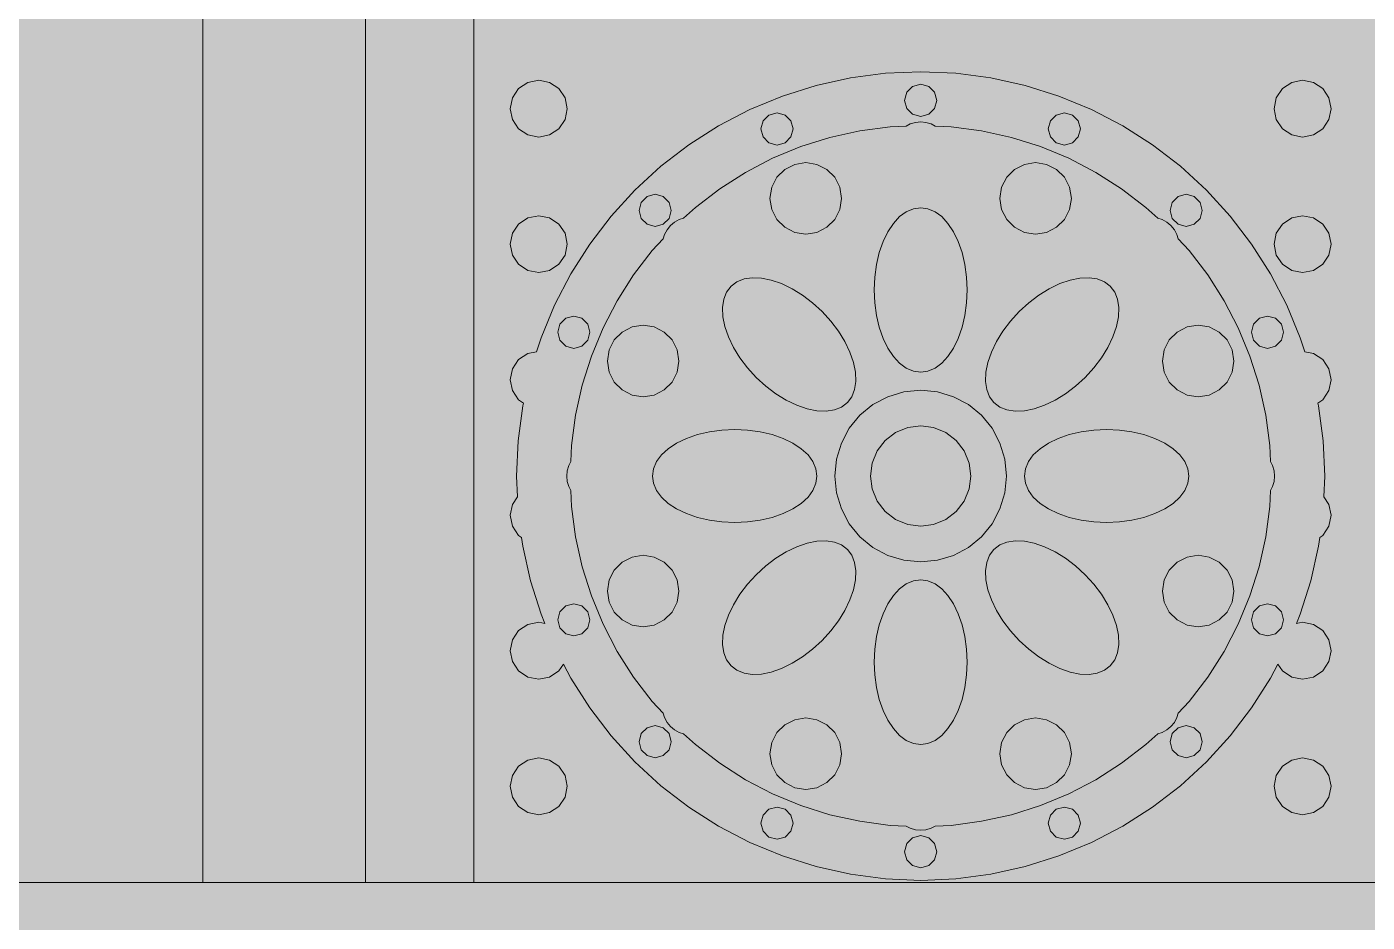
# Model space of a CAD drawing. Header units: millimetres. Extents: x -2412 to 16214, y -1176 to 12015.
# Drawn here: x 8695 to 9450, y 4451 to 4955 of the extents above; entities that cross this region are included whole.
import ezdxf

# ---------------------------------------------------------------- set-up
doc = ezdxf.new("R2010")
doc.units = ezdxf.units.MM
for name, color, linetype, lineweight, true_color in [('00_WHITE_BACKGROUND', 7, 'Continuous', 18, 0xffffff), ('01_STRUCTURE', 7, 'Continuous', 18, 0x000000), ('03_FRAMES_DOORS', 7, 'Continuous', 18, 0x000000), ('06_ORNAMENT', 7, 'Continuous', 18, 0x000000)]:
    doc.layers.add(name, color=color, linetype=linetype, lineweight=lineweight, true_color=true_color)

msp = doc.modelspace()

# ---------------------------------------------------------------- linework, layer by layer
at = {"layer": '00_WHITE_BACKGROUND', "lineweight": 18, "true_color": 0xffffff}
msp.add_solid([(-2412.2137, -1175.5725), (16213.7405, -1175.5725), (-2412.2137, 12015.2672), (16213.7405, 12015.2672)], dxfattribs=at)
at = {"layer": '01_STRUCTURE', "color": 7, "lineweight": 18, "true_color": 0x000000}
msp.add_lwpolyline([(8671.7557, 3618.3206), (8687.0229, 3618.3206), (8687.0229, 4473.2824), (8793.8931, 4473.2824)], dxfattribs=at)
at = {"layer": '03_FRAMES_DOORS', "color": 7, "lineweight": 18, "true_color": 0x000000}
for points in [[(8885.4962, 4473.2824), (8793.8931, 4473.2824), (8793.8931, 5358.7786), (8796.4427, 5382.3511), (8803.8473, 5405.0076)], [(8988.626, 5305.8473), (8976.1679, 5290.6412), (8971.3893, 5283.084), (8970.4733, 5281.6489), (8963.6336, 5270.8244), (8954.3359, 5250.1374), (8948.5496, 5228.5649), (8946.5649, 5206.1069), (8946.5649, 4473.2824)], [(8885.4962, 5267.1756), (8885.4962, 4473.2824)], [(8885.4962, 4473.2824), (8946.5649, 4473.2824)], [(8946.5649, 4473.2824), (9465.6489, 4473.2824)]]:
    msp.add_lwpolyline(points, dxfattribs=at)
at = {"layer": '06_ORNAMENT', "color": 7, "lineweight": 18, "true_color": 0x000000}
for points in [[(8967.1756, 4756.5344), (8968.3969, 4750.4122), (8971.8779, 4745.2061), (8974.5496, 4743.4046), (8974.2137, 4741.8321), (8971.6183, 4722.1374), (8970.7481, 4702.2901), (8971.2519, 4690.626), (8968.3969, 4686.3359), (8967.1756, 4680.1985), (8968.3969, 4674.0763), (8971.8779, 4668.8702), (8973.542, 4667.7405), (8974.2137, 4662.7481), (8978.5038, 4643.3435), (8984.4885, 4624.3969), (8986.626, 4619.2214), (8983.2061, 4619.8931), (8977.0687, 4618.6718), (8971.8779, 4615.2061), (8968.3969, 4610), (8967.1756, 4603.8626), (8968.3969, 4597.7405), (8971.8779, 4592.5344), (8977.0687, 4589.0534), (8983.2061, 4587.8321), (8989.3435, 4589.0534), (8994.5344, 4592.5344), (8997.1145, 4596.3817), (9001.2519, 4588.4275), (9011.9389, 4571.6794), (9024.0305, 4555.9084), (9037.4504, 4541.2672), (9052.0916, 4527.8473), (9067.8626, 4515.7557), (9084.6107, 4505.0687), (9102.229, 4495.9084), (9120.5802, 4488.3053), (9139.5267, 4482.3206), (9158.9313, 4478.0305), (9178.626, 4475.4351), (9198.4733, 4474.5649), (9218.3206, 4475.4351), (9238.0153, 4478.0305), (9257.4198, 4482.3206), (9276.3664, 4488.3053), (9294.7176, 4495.9084), (9312.3359, 4505.0687), (9329.084, 4515.7557), (9344.855, 4527.8473), (9359.4962, 4541.2672), (9372.916, 4555.9084), (9385.0076, 4571.6794), (9395.6947, 4588.4275), (9399.8321, 4596.3817), (9402.4122, 4592.5344), (9407.6031, 4589.0534), (9413.7405, 4587.8321), (9419.8779, 4589.0534), (9425.0687, 4592.5344), (9428.5496, 4597.7405), (9429.771, 4603.8626), (9428.5496, 4610), (9425.0687, 4615.2061), (9419.8779, 4618.6718), (9413.7405, 4619.8931), (9410.3206, 4619.2214), (9412.458, 4624.3969), (9418.4427, 4643.3435), (9422.7328, 4662.7481), (9423.4046, 4667.7405), (9425.0687, 4668.8702), (9428.5496, 4674.0763), (9429.771, 4680.1985), (9428.5496, 4686.3359), (9425.6947, 4690.626), (9426.1985, 4702.2901), (9425.3282, 4722.1374), (9422.7328, 4741.8321), (9422.3969, 4743.4046), (9425.0687, 4745.2061), (9428.5496, 4750.4122), (9429.771, 4756.5344), (9428.5496, 4762.6718), (9425.0687, 4767.8779), (9419.8779, 4771.3435), (9414.9313, 4772.3359), (9412.458, 4780.1832), (9404.855, 4798.5344), (9395.6947, 4816.1527), (9385.0076, 4832.9008), (9372.916, 4848.6718), (9359.4962, 4863.313), (9344.855, 4876.7328), (9329.084, 4888.8244), (9312.3359, 4899.5115), (9294.7176, 4908.6718), (9276.3664, 4916.2748), (9257.4198, 4922.2595), (9238.0153, 4926.5496), (9218.3206, 4929.145), (9198.4733, 4930.0153), (9178.626, 4929.145), (9158.9313, 4926.5496), (9139.5267, 4922.2595), (9120.5802, 4916.2748), (9102.229, 4908.6718), (9084.6107, 4899.5115), (9067.8626, 4888.8244), (9052.0916, 4876.7328), (9037.4504, 4863.313), (9024.0305, 4848.6718), (9011.9389, 4832.9008), (9001.2519, 4816.1527), (8992.0916, 4798.5344), (8984.4885, 4780.1832), (8982.0153, 4772.3359), (8977.0687, 4771.3435), (8971.8779, 4767.8779), (8968.3969, 4762.6718)], [(8967.1756, 4909.2061), (8968.3969, 4903.084), (8971.8779, 4897.8779), (8977.0687, 4894.3969), (8983.2061, 4893.1756), (8989.3435, 4894.3969), (8994.5344, 4897.8779), (8998.0153, 4903.084), (8999.2366, 4909.2061), (8998.0153, 4915.3435), (8994.5344, 4920.5496), (8989.3435, 4924.0153), (8983.2061, 4925.2366), (8977.0687, 4924.0153), (8971.8779, 4920.5496), (8968.3969, 4915.3435)], [(9189.4046, 4913.8931), (9190.626, 4909.3588), (9193.9389, 4906.0458), (9198.4733, 4904.8244), (9203.0076, 4906.0458), (9206.3206, 4909.3588), (9207.542, 4913.8931), (9206.3206, 4918.4275), (9203.0076, 4921.7405), (9198.4733, 4922.9618), (9193.9389, 4921.7405), (9190.626, 4918.4275)], [(9397.7099, 4909.2061), (9398.9313, 4903.084), (9402.4122, 4897.8779), (9407.6031, 4894.3969), (9413.7405, 4893.1756), (9419.8779, 4894.3969), (9425.0687, 4897.8779), (9428.5496, 4903.084), (9429.771, 4909.2061), (9428.5496, 4915.3435), (9425.0687, 4920.5496), (9419.8779, 4924.0153), (9413.7405, 4925.2366), (9407.6031, 4924.0153), (9402.4122, 4920.5496), (9398.9313, 4915.3435)], [(9108.4275, 4897.7863), (9109.6489, 4893.2519), (9112.9618, 4889.9389), (9117.4962, 4888.7176), (9122.0305, 4889.9389), (9125.3435, 4893.2519), (9126.5649, 4897.7863), (9125.3435, 4902.3206), (9122.0305, 4905.6336), (9117.4962, 4906.855), (9112.9618, 4905.6336), (9109.6489, 4902.3206)], [(9270.3817, 4897.7863), (9271.6031, 4893.2519), (9274.916, 4889.9389), (9279.4504, 4888.7176), (9283.9847, 4889.9389), (9287.2977, 4893.2519), (9288.5191, 4897.7863), (9287.2977, 4902.3206), (9283.9847, 4905.6336), (9279.4504, 4906.855), (9274.916, 4905.6336), (9271.6031, 4902.3206)], [(8998.9618, 4702.2901), (8999.2672, 4699.2977), (9000.1527, 4696.3664), (9001.3282, 4694.1069), (9001.7252, 4685.084), (9003.9847, 4668), (9007.7099, 4651.1756), (9012.8855, 4634.7481), (9019.4809, 4618.8244), (9027.4351, 4603.542), (9036.687, 4589.0076), (9047.1756, 4575.3435), (9053.2824, 4568.687), (9054.0458, 4566.229), (9055.4962, 4563.542), (9057.4046, 4561.2214), (9059.7252, 4559.313), (9062.4122, 4557.8626), (9064.8702, 4557.0992), (9071.5267, 4550.9924), (9085.1908, 4540.5038), (9099.7252, 4531.2519), (9115.0076, 4523.2977), (9130.9313, 4516.7023), (9147.3588, 4511.5267), (9164.1832, 4507.8015), (9181.2672, 4505.542), (9190.2901, 4505.145), (9192.5496, 4503.9695), (9195.4809, 4503.0687), (9198.4733, 4502.7786), (9201.4656, 4503.0687), (9204.3969, 4503.9695), (9206.6565, 4505.145), (9215.6794, 4505.542), (9232.7634, 4507.8015), (9249.5878, 4511.5267), (9266.0153, 4516.7023), (9281.9389, 4523.2977), (9297.2214, 4531.2519), (9311.7557, 4540.5038), (9325.4198, 4550.9924), (9332.0763, 4557.0992), (9334.5344, 4557.8626), (9337.2214, 4559.313), (9339.542, 4561.2214), (9341.4504, 4563.542), (9342.9008, 4566.229), (9343.6641, 4568.687), (9349.771, 4575.3435), (9360.2595, 4589.0076), (9369.5115, 4603.542), (9377.4656, 4618.8244), (9384.0611, 4634.7481), (9389.2366, 4651.1756), (9392.9618, 4668), (9395.2214, 4685.084), (9395.6183, 4694.1069), (9396.7939, 4696.3664), (9397.6947, 4699.2977), (9397.9847, 4702.2901), (9397.6947, 4705.2824), (9396.7939, 4708.2137), (9395.6183, 4710.4733), (9395.2214, 4719.4962), (9392.9618, 4736.5802), (9389.2366, 4753.4046), (9384.0611, 4769.8321), (9377.4656, 4785.7557), (9369.5115, 4801.0382), (9360.2595, 4815.5725), (9349.771, 4829.2366), (9343.6641, 4835.8931), (9342.9008, 4838.3511), (9341.4504, 4841.0382), (9339.542, 4843.3588), (9337.2214, 4845.2672), (9334.5344, 4846.7176), (9332.0763, 4847.4809), (9325.4198, 4853.5878), (9311.7557, 4864.0763), (9297.2214, 4873.3282), (9281.9389, 4881.2824), (9266.0153, 4887.8779), (9249.5878, 4893.0534), (9232.7634, 4896.7786), (9215.6794, 4899.0382), (9206.6565, 4899.4351), (9204.3969, 4900.6107), (9201.4656, 4901.4962), (9198.4733, 4901.8015), (9195.4809, 4901.4962), (9192.5496, 4900.6107), (9190.2901, 4899.4351), (9181.2672, 4899.0382), (9164.1832, 4896.7786), (9147.3588, 4893.0534), (9130.9313, 4887.8779), (9115.0076, 4881.2824), (9099.7252, 4873.3282), (9085.1908, 4864.0763), (9071.5267, 4853.5878), (9064.8702, 4847.4809), (9062.4122, 4846.7176), (9059.7252, 4845.2672), (9057.4046, 4843.3588), (9055.4962, 4841.0382), (9054.0458, 4838.3511), (9053.2824, 4835.8931), (9047.1756, 4829.2366), (9036.687, 4815.5725), (9027.4351, 4801.0382), (9019.4809, 4785.7557), (9012.8855, 4769.8321), (9007.7099, 4753.4046), (9003.9847, 4736.5802), (9001.7252, 4719.4962), (9001.3282, 4710.4733), (9000.1527, 4708.2137), (8999.2672, 4705.2824)], [(9113.542, 4858.687), (9114.5191, 4852.458), (9117.3893, 4846.8397), (9121.8473, 4842.3817), (9127.4656, 4839.5267), (9133.6947, 4838.5344), (9139.9237, 4839.5267), (9145.542, 4842.3817), (9150, 4846.8397), (9152.855, 4852.458), (9153.8473, 4858.687), (9152.855, 4864.916), (9150, 4870.5344), (9145.542, 4874.9924), (9139.9237, 4877.8473), (9133.6947, 4878.8397), (9127.4656, 4877.8473), (9121.8473, 4874.9924), (9117.3893, 4870.5344), (9114.5191, 4864.916)], [(9243.0992, 4858.687), (9244.0916, 4852.458), (9246.9466, 4846.8397), (9251.4046, 4842.3817), (9257.0229, 4839.5267), (9263.2519, 4838.5344), (9269.4809, 4839.5267), (9275.0992, 4842.3817), (9279.5573, 4846.8397), (9282.4275, 4852.458), (9283.4046, 4858.687), (9282.4275, 4864.916), (9279.5573, 4870.5344), (9275.0992, 4874.9924), (9269.4809, 4877.8473), (9263.2519, 4878.8397), (9257.0229, 4877.8473), (9251.4046, 4874.9924), (9246.9466, 4870.5344), (9244.0916, 4864.916)], [(9039.7863, 4851.9084), (9040.9924, 4847.374), (9044.3206, 4844.0611), (9048.855, 4842.8397), (9053.3893, 4844.0611), (9056.7023, 4847.374), (9057.9237, 4851.9084), (9056.7023, 4856.4427), (9053.3893, 4859.771), (9048.855, 4860.9771), (9044.3206, 4859.771), (9040.9924, 4856.4427)], [(9339.0382, 4851.9084), (9340.2443, 4847.374), (9343.5725, 4844.0611), (9348.1069, 4842.8397), (9352.6412, 4844.0611), (9355.9542, 4847.374), (9357.1756, 4851.9084), (9355.9542, 4856.4427), (9352.6412, 4859.771), (9348.1069, 4860.9771), (9343.5725, 4859.771), (9340.2443, 4856.4427)], [(9172.2748, 4807.084), (9172.5954, 4799.8321), (9173.5573, 4792.7634), (9175.1298, 4786.0458), (9177.2824, 4779.8321), (9179.9542, 4774.3053), (9183.0687, 4769.5878), (9186.5802, 4765.7863), (9190.3817, 4763.0076), (9194.3817, 4761.2977), (9198.4733, 4760.7328), (9202.5649, 4761.2977), (9206.5649, 4763.0076), (9210.3664, 4765.7863), (9213.8779, 4769.5878), (9216.9924, 4774.3053), (9219.6641, 4779.8321), (9221.8168, 4786.0458), (9223.3893, 4792.7634), (9224.3511, 4799.8321), (9224.6718, 4807.084), (9224.3511, 4814.3359), (9223.3893, 4821.4046), (9221.8168, 4828.1221), (9219.6641, 4834.3359), (9216.9924, 4839.8626), (9213.8779, 4844.5802), (9210.3664, 4848.3817), (9206.5649, 4851.1603), (9202.5649, 4852.8702), (9198.4733, 4853.4351), (9194.3817, 4852.8702), (9190.3817, 4851.1603), (9186.5802, 4848.3817), (9183.0687, 4844.5802), (9179.9542, 4839.8626), (9177.2824, 4834.3359), (9175.1298, 4828.1221), (9173.5573, 4821.4046), (9172.5954, 4814.3359)], [(8967.1756, 4832.8702), (8968.3969, 4826.7481), (8971.8779, 4821.542), (8977.0687, 4818.0611), (8983.2061, 4816.8397), (8989.3435, 4818.0611), (8994.5344, 4821.542), (8998.0153, 4826.7481), (8999.2366, 4832.8702), (8998.0153, 4839.0076), (8994.5344, 4844.2137), (8989.3435, 4847.6794), (8983.2061, 4848.9008), (8977.0687, 4847.6794), (8971.8779, 4844.2137), (8968.3969, 4839.0076)], [(9397.7099, 4832.8702), (9398.9313, 4826.7481), (9402.4122, 4821.542), (9407.6031, 4818.0611), (9413.7405, 4816.8397), (9419.8779, 4818.0611), (9425.0687, 4821.542), (9428.5496, 4826.7481), (9429.771, 4832.8702), (9428.5496, 4839.0076), (9425.0687, 4844.2137), (9419.8779, 4847.6794), (9413.7405, 4848.9008), (9407.6031, 4847.6794), (9402.4122, 4844.2137), (9398.9313, 4839.0076)], [(9086.7634, 4797.1756), (9086.9618, 4792.0153), (9088.0916, 4786.4733), (9090.1221, 4780.6718), (9092.9924, 4774.7634), (9096.626, 4768.9008), (9100.9466, 4763.2214), (9105.8473, 4757.8626), (9111.2061, 4752.9618), (9116.8855, 4748.6412), (9122.7481, 4745.0076), (9128.6565, 4742.1374), (9134.4427, 4740.1221), (9140, 4738.9924), (9145.1603, 4738.7786), (9149.8168, 4739.4962), (9153.8473, 4741.1145), (9157.145, 4743.6183), (9159.6489, 4746.916), (9161.2672, 4750.9466), (9161.9847, 4755.6031), (9161.771, 4760.7634), (9160.6412, 4766.3206), (9158.626, 4772.1069), (9155.7557, 4778.0153), (9152.1221, 4783.8779), (9147.8015, 4789.5573), (9142.9008, 4794.916), (9137.542, 4799.8168), (9131.8626, 4804.1374), (9126, 4807.771), (9120.0916, 4810.6412), (9114.2901, 4812.6718), (9108.7481, 4813.8015), (9103.5878, 4814), (9098.9313, 4813.2824), (9094.9008, 4811.6641), (9091.6031, 4809.1603), (9089.0992, 4805.8626), (9087.4809, 4801.8321)], [(9234.9618, 4755.6031), (9235.6794, 4750.9466), (9237.2977, 4746.916), (9239.8015, 4743.6183), (9243.0992, 4741.1145), (9247.1298, 4739.4962), (9251.7863, 4738.7786), (9256.9466, 4738.9924), (9262.5038, 4740.1221), (9268.2901, 4742.1374), (9274.1985, 4745.0076), (9280.0611, 4748.6412), (9285.7405, 4752.9618), (9291.0992, 4757.8626), (9296, 4763.2214), (9300.3206, 4768.9008), (9303.9542, 4774.7634), (9306.8244, 4780.6718), (9308.855, 4786.4733), (9309.9847, 4792.0153), (9310.1832, 4797.1756), (9309.4656, 4801.8321), (9307.8473, 4805.8626), (9305.3435, 4809.1603), (9302.0458, 4811.6641), (9298.0153, 4813.2824), (9293.374, 4814), (9288.1985, 4813.8015), (9282.6565, 4812.6718), (9276.855, 4810.6412), (9270.9466, 4807.771), (9265.084, 4804.1374), (9259.4046, 4799.8168), (9254.0458, 4794.916), (9249.145, 4789.5573), (9244.8244, 4783.8779), (9241.1908, 4778.0153), (9238.3206, 4772.1069), (9236.3053, 4766.3206), (9235.1756, 4760.7634)], [(8993.9084, 4783.2672), (8995.1298, 4778.7328), (8998.4427, 4775.4198), (9002.9771, 4774.1985), (9007.5115, 4775.4198), (9010.8244, 4778.7328), (9012.0458, 4783.2672), (9010.8244, 4787.8015), (9007.5115, 4791.1145), (9002.9771, 4792.3359), (8998.4427, 4791.1145), (8995.1298, 4787.8015)], [(9384.9008, 4783.2672), (9386.1221, 4778.7328), (9389.4351, 4775.4198), (9393.9695, 4774.1985), (9398.5038, 4775.4198), (9401.8168, 4778.7328), (9403.0382, 4783.2672), (9401.8168, 4787.8015), (9398.5038, 4791.1145), (9393.9695, 4792.3359), (9389.4351, 4791.1145), (9386.1221, 4787.8015)], [(9021.9237, 4767.0687), (9022.916, 4760.8397), (9025.771, 4755.2214), (9030.229, 4750.7634), (9035.8473, 4747.9084), (9042.0763, 4746.916), (9048.3053, 4747.9084), (9053.9237, 4750.7634), (9058.3817, 4755.2214), (9061.2366, 4760.8397), (9062.229, 4767.0687), (9061.2366, 4773.2977), (9058.3817, 4778.916), (9053.9237, 4783.374), (9048.3053, 4786.2443), (9042.0763, 4787.2214), (9035.8473, 4786.2443), (9030.229, 4783.374), (9025.771, 4778.916), (9022.916, 4773.2977)], [(9334.7176, 4767.0687), (9335.7099, 4760.8397), (9338.5649, 4755.2214), (9343.0229, 4750.7634), (9348.6412, 4747.9084), (9354.8702, 4746.916), (9361.0992, 4747.9084), (9366.7176, 4750.7634), (9371.1756, 4755.2214), (9374.0305, 4760.8397), (9375.0229, 4767.0687), (9374.0305, 4773.2977), (9371.1756, 4778.916), (9366.7176, 4783.374), (9361.0992, 4786.2443), (9354.8702, 4787.2214), (9348.6412, 4786.2443), (9343.0229, 4783.374), (9338.5649, 4778.916), (9335.7099, 4773.2977)], [(9150.1069, 4702.2901), (9151.0382, 4692.855), (9153.7863, 4683.7863), (9158.2595, 4675.4198), (9164.2748, 4668.0916), (9171.6031, 4662.0763), (9179.9695, 4657.6031), (9189.0382, 4654.855), (9198.4733, 4653.9237), (9207.9084, 4654.855), (9216.9771, 4657.6031), (9225.3435, 4662.0763), (9232.6718, 4668.0916), (9238.687, 4675.4198), (9243.1603, 4683.7863), (9245.9084, 4692.855), (9246.8397, 4702.2901), (9245.9084, 4711.7252), (9243.1603, 4720.7939), (9238.687, 4729.1603), (9232.6718, 4736.4885), (9225.3435, 4742.5038), (9216.9771, 4746.9771), (9207.9084, 4749.7252), (9198.4733, 4750.6565), (9189.0382, 4749.7252), (9179.9695, 4746.9771), (9171.6031, 4742.5038), (9164.2748, 4736.4885), (9158.2595, 4729.1603), (9153.7863, 4720.7939), (9151.0382, 4711.7252)], [(9170.2595, 4702.2901), (9171.2214, 4694.9924), (9174.0458, 4688.1832), (9178.5191, 4682.3359), (9184.3664, 4677.8626), (9191.1756, 4675.0382), (9198.4733, 4674.0763), (9205.771, 4675.0382), (9212.5802, 4677.8626), (9218.4275, 4682.3359), (9222.9008, 4688.1832), (9225.7252, 4694.9924), (9226.687, 4702.2901), (9225.7252, 4709.5878), (9222.9008, 4716.3969), (9218.4275, 4722.2443), (9212.5802, 4726.7176), (9205.771, 4729.542), (9198.4733, 4730.5038), (9191.1756, 4729.542), (9184.3664, 4726.7176), (9178.5191, 4722.2443), (9174.0458, 4716.3969), (9171.2214, 4709.5878)], [(9047.3282, 4702.2901), (9047.8931, 4698.1985), (9049.6031, 4694.1985), (9052.3817, 4690.3969), (9056.1832, 4686.8855), (9060.9008, 4683.771), (9066.4275, 4681.0992), (9072.6412, 4678.9466), (9079.3588, 4677.374), (9086.4275, 4676.4122), (9093.6794, 4676.0916), (9100.9313, 4676.4122), (9108, 4677.374), (9114.7176, 4678.9466), (9120.9313, 4681.0992), (9126.458, 4683.771), (9131.1756, 4686.8855), (9134.9771, 4690.3969), (9137.7557, 4694.1985), (9139.4656, 4698.1985), (9140.0305, 4702.2901), (9139.4656, 4706.3817), (9137.7557, 4710.3817), (9134.9771, 4714.1832), (9131.1756, 4717.6947), (9126.458, 4720.8092), (9120.9313, 4723.4809), (9114.7176, 4725.6336), (9108, 4727.2061), (9100.9313, 4728.1679), (9093.6794, 4728.4885), (9086.4275, 4728.1679), (9079.3588, 4727.2061), (9072.6412, 4725.6336), (9066.4275, 4723.4809), (9060.9008, 4720.8092), (9056.1832, 4717.6947), (9052.3817, 4714.1832), (9049.6031, 4710.3817), (9047.8931, 4706.3817)], [(9256.916, 4702.2901), (9257.4809, 4698.1985), (9259.1908, 4694.1985), (9261.9695, 4690.3969), (9265.771, 4686.8855), (9270.4885, 4683.771), (9276.0153, 4681.0992), (9282.229, 4678.9466), (9288.9466, 4677.374), (9296.0153, 4676.4122), (9303.2672, 4676.0916), (9310.5191, 4676.4122), (9317.5878, 4677.374), (9324.3053, 4678.9466), (9330.5191, 4681.0992), (9336.0458, 4683.771), (9340.7634, 4686.8855), (9344.5649, 4690.3969), (9347.3435, 4694.1985), (9349.0534, 4698.1985), (9349.6183, 4702.2901), (9349.0534, 4706.3817), (9347.3435, 4710.3817), (9344.5649, 4714.1832), (9340.7634, 4717.6947), (9336.0458, 4720.8092), (9330.5191, 4723.4809), (9324.3053, 4725.6336), (9317.5878, 4727.2061), (9310.5191, 4728.1679), (9303.2672, 4728.4885), (9296.0153, 4728.1679), (9288.9466, 4727.2061), (9282.229, 4725.6336), (9276.0153, 4723.4809), (9270.4885, 4720.8092), (9265.771, 4717.6947), (9261.9695, 4714.1832), (9259.1908, 4710.3817), (9257.4809, 4706.3817)], [(9086.7634, 4607.3893), (9087.4809, 4602.7481), (9089.0992, 4598.7176), (9091.6031, 4595.4198), (9094.9008, 4592.916), (9098.9313, 4591.2977), (9103.5878, 4590.5802), (9108.7481, 4590.7786), (9114.2901, 4591.9084), (9120.0916, 4593.9389), (9126, 4596.8092), (9131.8626, 4600.4427), (9137.542, 4604.7634), (9142.9008, 4609.6641), (9147.8015, 4615.0229), (9152.1221, 4620.7023), (9155.7557, 4626.5649), (9158.626, 4632.4733), (9160.6412, 4638.2595), (9161.771, 4643.8168), (9161.9847, 4648.9771), (9161.2672, 4653.6336), (9159.6489, 4657.6641), (9157.145, 4660.9618), (9153.8473, 4663.4656), (9149.8168, 4665.084), (9145.1603, 4665.8015), (9140, 4665.5878), (9134.4427, 4664.458), (9128.6565, 4662.4427), (9122.7481, 4659.5725), (9116.8855, 4655.9389), (9111.2061, 4651.6183), (9105.8473, 4646.7176), (9100.9466, 4641.3588), (9096.626, 4635.6794), (9092.9924, 4629.8168), (9090.1221, 4623.9084), (9088.0916, 4618.1069), (9086.9618, 4612.5649)], [(9234.9618, 4648.9771), (9235.1756, 4643.8168), (9236.3053, 4638.2595), (9238.3206, 4632.4733), (9241.1908, 4626.5649), (9244.8244, 4620.7023), (9249.145, 4615.0229), (9254.0458, 4609.6641), (9259.4046, 4604.7634), (9265.084, 4600.4427), (9270.9466, 4596.8092), (9276.855, 4593.9389), (9282.6565, 4591.9084), (9288.1985, 4590.7786), (9293.374, 4590.5802), (9298.0153, 4591.2977), (9302.0458, 4592.916), (9305.3435, 4595.4198), (9307.8473, 4598.7176), (9309.4656, 4602.7481), (9310.1832, 4607.3893), (9309.9847, 4612.5649), (9308.855, 4618.1069), (9306.8244, 4623.9084), (9303.9542, 4629.8168), (9300.3206, 4635.6794), (9296, 4641.3588), (9291.0992, 4646.7176), (9285.7405, 4651.6183), (9280.0611, 4655.9389), (9274.1985, 4659.5725), (9268.2901, 4662.4427), (9262.5038, 4664.458), (9256.9466, 4665.5878), (9251.7863, 4665.8015), (9247.1298, 4665.084), (9243.0992, 4663.4656), (9239.8015, 4660.9618), (9237.2977, 4657.6641), (9235.6794, 4653.6336)], [(9021.9237, 4637.5115), (9022.916, 4631.2824), (9025.771, 4625.6641), (9030.229, 4621.2061), (9035.8473, 4618.3359), (9042.0763, 4617.3588), (9048.3053, 4618.3359), (9053.9237, 4621.2061), (9058.3817, 4625.6641), (9061.2366, 4631.2824), (9062.229, 4637.5115), (9061.2366, 4643.7405), (9058.3817, 4649.3588), (9053.9237, 4653.8168), (9048.3053, 4656.6718), (9042.0763, 4657.6641), (9035.8473, 4656.6718), (9030.229, 4653.8168), (9025.771, 4649.3588), (9022.916, 4643.7405)], [(9334.7176, 4637.5115), (9335.7099, 4631.2824), (9338.5649, 4625.6641), (9343.0229, 4621.2061), (9348.6412, 4618.3359), (9354.8702, 4617.3588), (9361.0992, 4618.3359), (9366.7176, 4621.2061), (9371.1756, 4625.6641), (9374.0305, 4631.2824), (9375.0229, 4637.5115), (9374.0305, 4643.7405), (9371.1756, 4649.3588), (9366.7176, 4653.8168), (9361.0992, 4656.6718), (9354.8702, 4657.6641), (9348.6412, 4656.6718), (9343.0229, 4653.8168), (9338.5649, 4649.3588), (9335.7099, 4643.7405)], [(9172.2748, 4597.4962), (9172.5954, 4590.2443), (9173.5573, 4583.1756), (9175.1298, 4576.458), (9177.2824, 4570.2443), (9179.9542, 4564.7176), (9183.0687, 4560), (9186.5802, 4556.1985), (9190.3817, 4553.4198), (9194.3817, 4551.7099), (9198.4733, 4551.145), (9202.5649, 4551.7099), (9206.5649, 4553.4198), (9210.3664, 4556.1985), (9213.8779, 4560), (9216.9924, 4564.7176), (9219.6641, 4570.2443), (9221.8168, 4576.458), (9223.3893, 4583.1756), (9224.3511, 4590.2443), (9224.6718, 4597.4962), (9224.3511, 4604.7481), (9223.3893, 4611.8168), (9221.8168, 4618.5344), (9219.6641, 4624.7481), (9216.9924, 4630.2748), (9213.8779, 4634.9924), (9210.3664, 4638.7939), (9206.5649, 4641.5725), (9202.5649, 4643.2824), (9198.4733, 4643.8473), (9194.3817, 4643.2824), (9190.3817, 4641.5725), (9186.5802, 4638.7939), (9183.0687, 4634.9924), (9179.9542, 4630.2748), (9177.2824, 4624.7481), (9175.1298, 4618.5344), (9173.5573, 4611.8168), (9172.5954, 4604.7481)], [(8993.9084, 4621.313), (8995.1298, 4616.7786), (8998.4427, 4613.4656), (9002.9771, 4612.2443), (9007.5115, 4613.4656), (9010.8244, 4616.7786), (9012.0458, 4621.313), (9010.8244, 4625.8473), (9007.5115, 4629.1603), (9002.9771, 4630.3817), (8998.4427, 4629.1603), (8995.1298, 4625.8473)], [(9384.9008, 4621.313), (9386.1221, 4616.7786), (9389.4351, 4613.4656), (9393.9695, 4612.2443), (9398.5038, 4613.4656), (9401.8168, 4616.7786), (9403.0382, 4621.313), (9401.8168, 4625.8473), (9398.5038, 4629.1603), (9393.9695, 4630.3817), (9389.4351, 4629.1603), (9386.1221, 4625.8473)], [(9113.542, 4545.8931), (9114.5191, 4539.6641), (9117.3893, 4534.0458), (9121.8473, 4529.5878), (9127.4656, 4526.7328), (9133.6947, 4525.7405), (9139.9237, 4526.7328), (9145.542, 4529.5878), (9150, 4534.0458), (9152.855, 4539.6641), (9153.8473, 4545.8931), (9152.855, 4552.1221), (9150, 4557.7405), (9145.542, 4562.1985), (9139.9237, 4565.0534), (9133.6947, 4566.0458), (9127.4656, 4565.0534), (9121.8473, 4562.1985), (9117.3893, 4557.7405), (9114.5191, 4552.1221)], [(9243.0992, 4545.8931), (9244.0916, 4539.6641), (9246.9466, 4534.0458), (9251.4046, 4529.5878), (9257.0229, 4526.7328), (9263.2519, 4525.7405), (9269.4809, 4526.7328), (9275.0992, 4529.5878), (9279.5573, 4534.0458), (9282.4275, 4539.6641), (9283.4046, 4545.8931), (9282.4275, 4552.1221), (9279.5573, 4557.7405), (9275.0992, 4562.1985), (9269.4809, 4565.0534), (9263.2519, 4566.0458), (9257.0229, 4565.0534), (9251.4046, 4562.1985), (9246.9466, 4557.7405), (9244.0916, 4552.1221)], [(9039.7863, 4552.6565), (9040.9924, 4548.1221), (9044.3206, 4544.8092), (9048.855, 4543.5878), (9053.3893, 4544.8092), (9056.7023, 4548.1221), (9057.9237, 4552.6565), (9056.7023, 4557.1908), (9053.3893, 4560.5191), (9048.855, 4561.7252), (9044.3206, 4560.5191), (9040.9924, 4557.1908)], [(9339.0382, 4552.6565), (9340.2443, 4548.1221), (9343.5725, 4544.8092), (9348.1069, 4543.5878), (9352.6412, 4544.8092), (9355.9542, 4548.1221), (9357.1756, 4552.6565), (9355.9542, 4557.1908), (9352.6412, 4560.5191), (9348.1069, 4561.7252), (9343.5725, 4560.5191), (9340.2443, 4557.1908)], [(8967.1756, 4527.5267), (8968.3969, 4521.4046), (8971.8779, 4516.1985), (8977.0687, 4512.7176), (8983.2061, 4511.4962), (8989.3435, 4512.7176), (8994.5344, 4516.1985), (8998.0153, 4521.4046), (8999.2366, 4527.5267), (8998.0153, 4533.6641), (8994.5344, 4538.8702), (8989.3435, 4542.3359), (8983.2061, 4543.5573), (8977.0687, 4542.3359), (8971.8779, 4538.8702), (8968.3969, 4533.6641)], [(9397.7099, 4527.5267), (9398.9313, 4521.4046), (9402.4122, 4516.1985), (9407.6031, 4512.7176), (9413.7405, 4511.4962), (9419.8779, 4512.7176), (9425.0687, 4516.1985), (9428.5496, 4521.4046), (9429.771, 4527.5267), (9428.5496, 4533.6641), (9425.0687, 4538.8702), (9419.8779, 4542.3359), (9413.7405, 4543.5573), (9407.6031, 4542.3359), (9402.4122, 4538.8702), (9398.9313, 4533.6641)], [(9108.4275, 4506.7939), (9109.6489, 4502.2595), (9112.9618, 4498.9466), (9117.4962, 4497.7252), (9122.0305, 4498.9466), (9125.3435, 4502.2595), (9126.5649, 4506.7939), (9125.3435, 4511.3282), (9122.0305, 4514.6412), (9117.4962, 4515.8626), (9112.9618, 4514.6412), (9109.6489, 4511.3282)], [(9270.3817, 4506.7939), (9271.6031, 4502.2595), (9274.916, 4498.9466), (9279.4504, 4497.7252), (9283.9847, 4498.9466), (9287.2977, 4502.2595), (9288.5191, 4506.7939), (9287.2977, 4511.3282), (9283.9847, 4514.6412), (9279.4504, 4515.8626), (9274.916, 4514.6412), (9271.6031, 4511.3282)], [(9189.4046, 4490.687), (9190.626, 4486.1527), (9193.9389, 4482.8397), (9198.4733, 4481.6183), (9203.0076, 4482.8397), (9206.3206, 4486.1527), (9207.542, 4490.687), (9206.3206, 4495.2214), (9203.0076, 4498.5344), (9198.4733, 4499.7557), (9193.9389, 4498.5344), (9190.626, 4495.2214)]]:
    msp.add_lwpolyline(points, close=True, dxfattribs=at)

doc.saveas('drawing.dxf')
